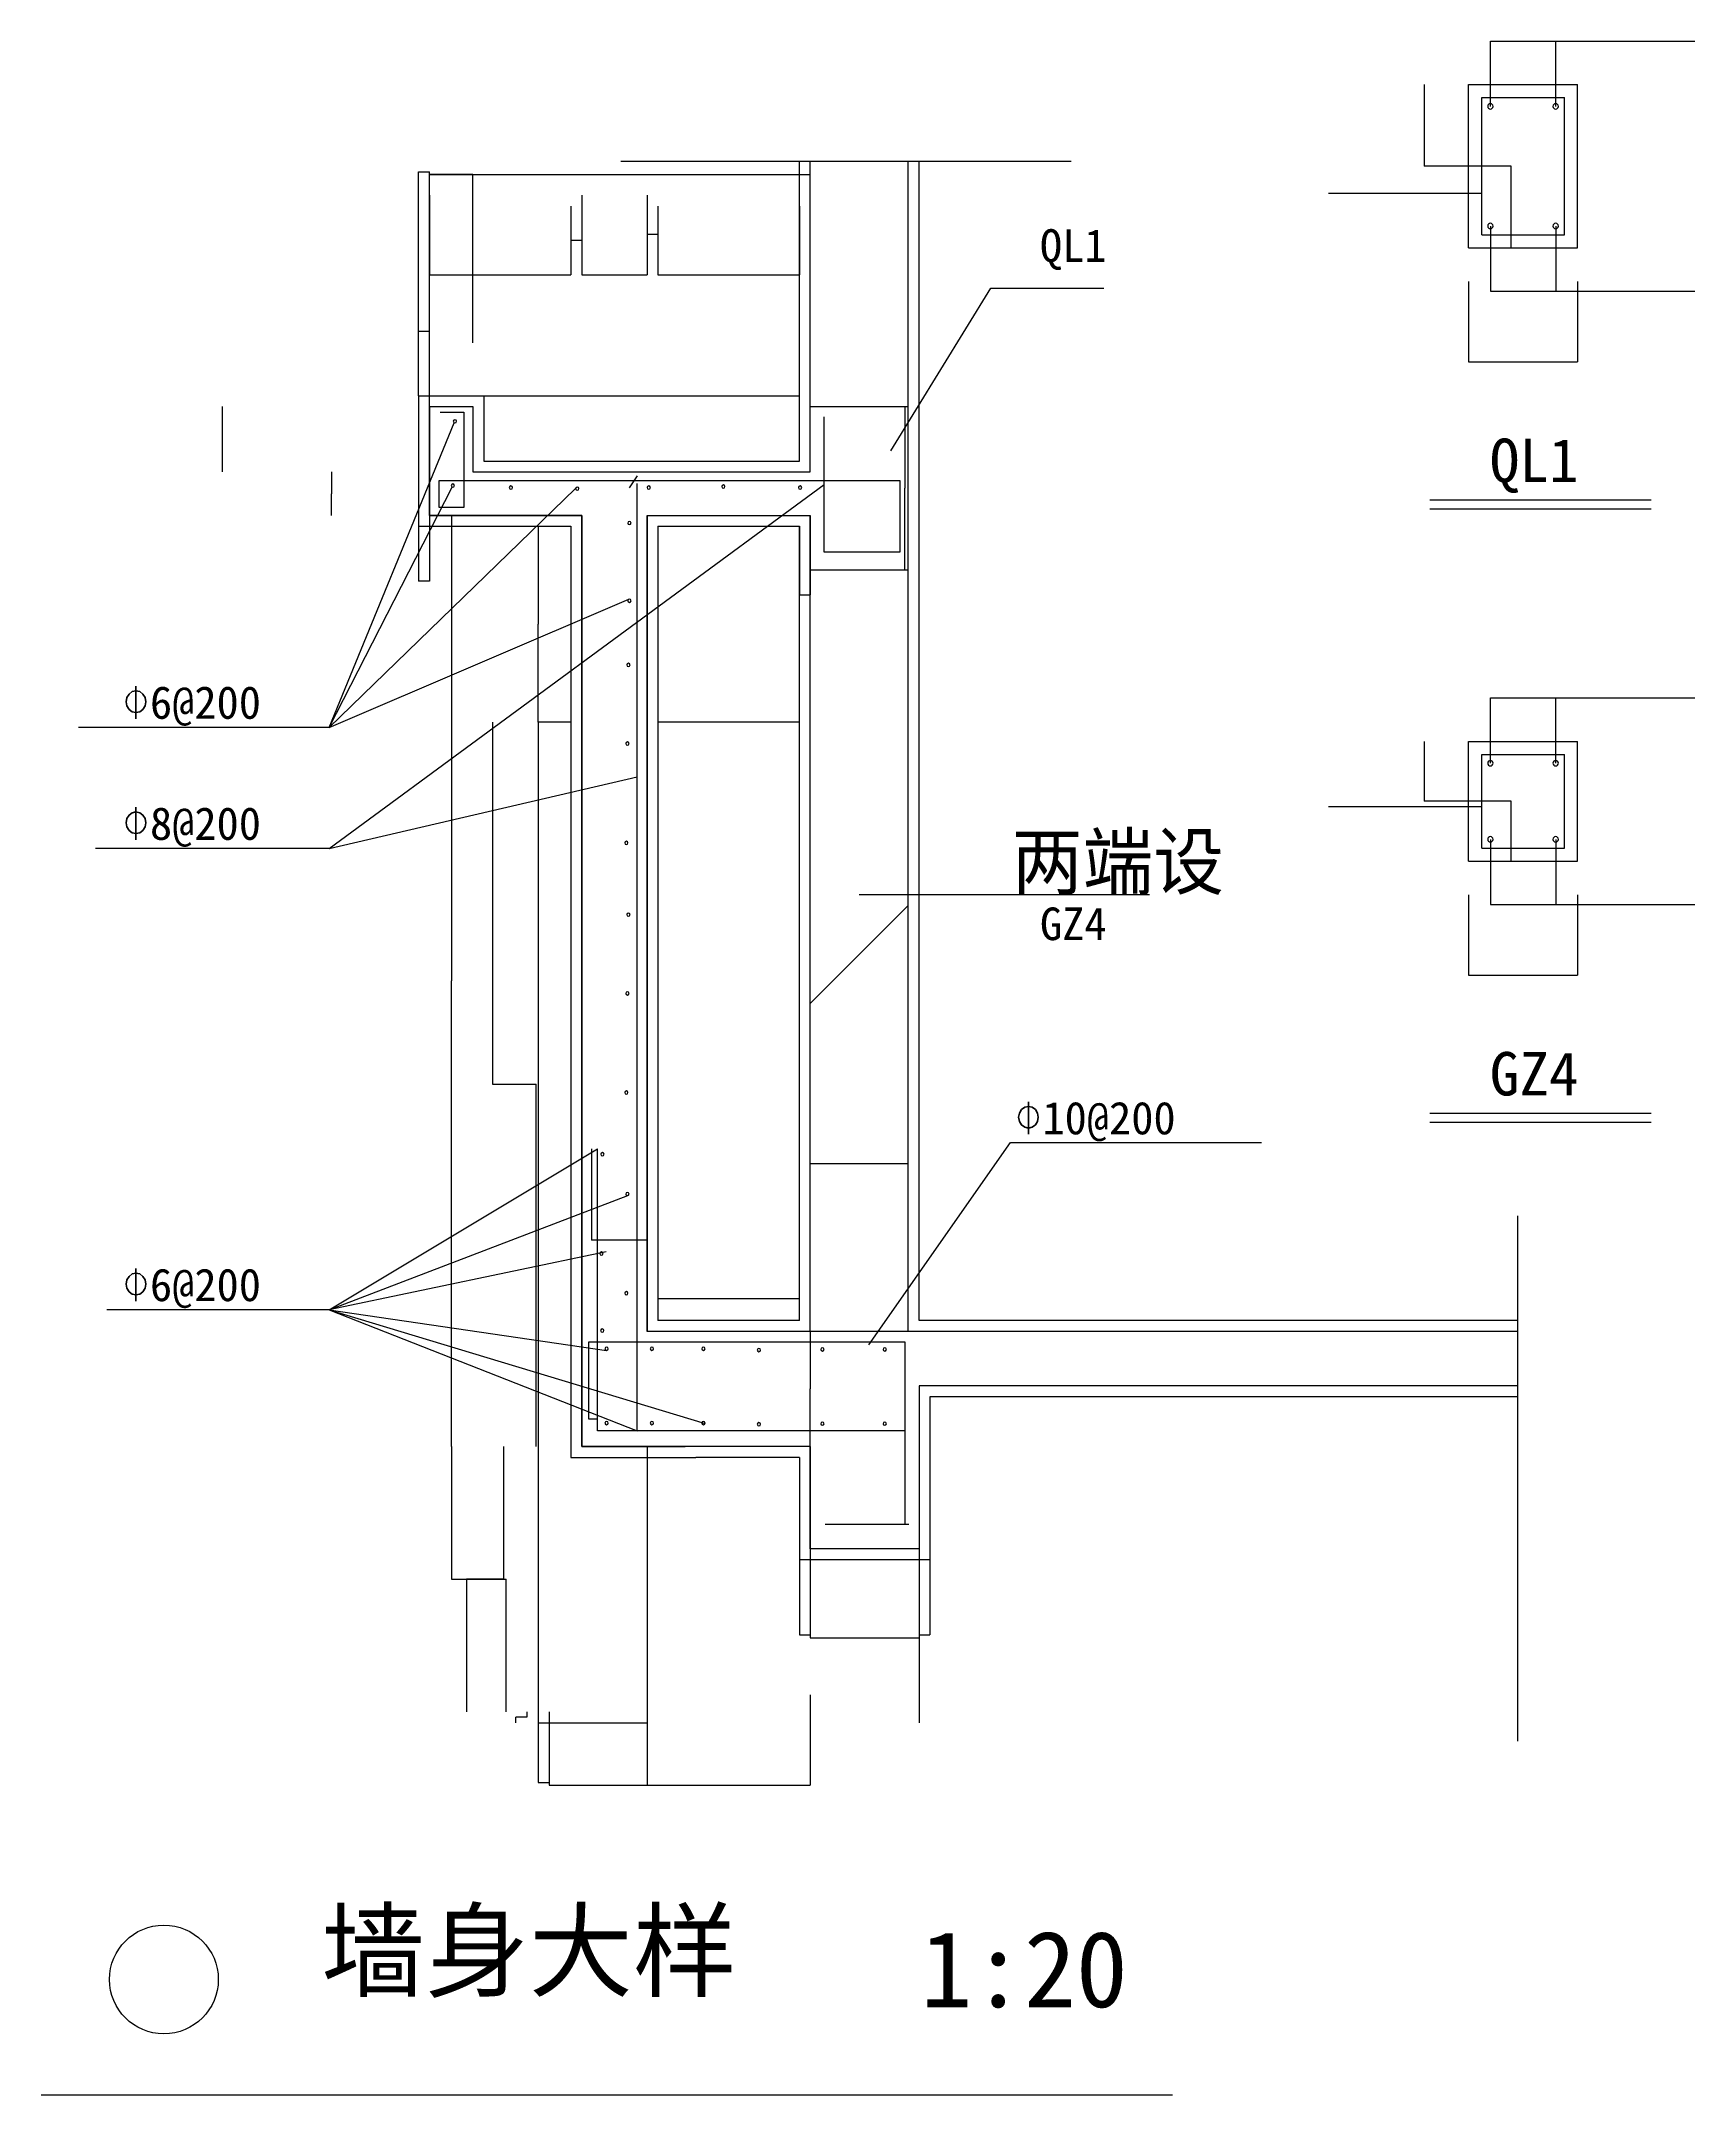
# Model space of a CAD drawing. Header units: metres. Extents: x -8070 to 7132, y -11033 to 7845.
import ezdxf

# ---------------------------------------------------------------- set-up
doc = ezdxf.new("R2010")
doc.units = ezdxf.units.M
for name, color, linetype in [('63', 1, 'Continuous'), ('ASD_BAR', 1, 'Continuous'), ('ASDIM0', 3, 'Continuous'), ('BOUT', 7, 'Continuous'), ('PUB_DIM', 3, 'Continuous'), ('PUB_WALL', 255, 'Continuous'), ('WALL', 255, 'Continuous')]:
    doc.layers.add(name, color=color, linetype=linetype)
doc.dimstyles.get("Standard").update_dxf_attribs({"dimtxt": 2.5, "dimasz": 2.5, "dimexe": 1.25, "dimexo": 0.625, "dimtad": 1, "dimcen": 2.5, "dimazin": 3, "dimtfac": 1, "dimtmove": 0, "dimatfit": 3})

# ---------------------------------------------------------------- blocks, each defined once
blk = doc.blocks.new('*D1')
for p, q in [((-1000, -7355.09), (-1000, -8186.06)), ((-2500, -7611.49), (-2500, -8186.06)), ((-2499.75, -8186.06), (-1751.5, -8186.06)), ((-1748.5, -8186.06), (-1000.25, -8186.06))]:
    blk.add_line(p, q)
at = {"layer": 'Defpoints'}
for p in [(-1000, -7355.09), (-2500, -7611.49), (-2500, -8186.06)]:
    blk.add_point(p, dxfattribs=at)
at = {"layer": 'PUB_DIM', "insert": (-1750, -8186.06), "char_height": 1, "attachment_point": 5}
blk.add_mtext('300', dxfattribs=at)
blk = doc.blocks.new('*D2')
for p, q in [((-2400, 6329.13), (-2400, 5698.35)), ((-1100, 6329.13), (-1100, 5698.35)), ((-2399.75, 5698.35), (-1751.5, 5698.35)), ((-1748.5, 5698.35), (-1100.25, 5698.35))]:
    blk.add_line(p, q)
at = {"layer": 'Defpoints'}
for p in [(-2400, 6329.13), (-1100, 6329.13), (-2400, 5698.35)]:
    blk.add_point(p, dxfattribs=at)
at = {"layer": 'PUB_DIM', "insert": (-1750, 5698.35), "char_height": 1, "attachment_point": 5}
blk.add_mtext('260', dxfattribs=at)
blk = doc.blocks.new('*D3')
for p, q in [((-4500, 5070.94), (-4500, 6619.74)), ((-4499.75, 6619.74), (-2751.5, 6619.74)), ((-2748.5, 6619.74), (-1000.25, 6619.74)), ((-1000, 5070.94), (-1000, 6619.74))]:
    blk.add_line(p, q)
at = {"layer": 'Defpoints'}
for p in [(-4500, 6619.74), (-4500, 5070.94), (-1000, 5070.94)]:
    blk.add_point(p, dxfattribs=at)
at = {"layer": 'PUB_DIM', "insert": (-2750, 6619.74), "char_height": 1, "attachment_point": 5}
blk.add_mtext('580', dxfattribs=at)
blk = doc.blocks.new('*D4')
for p, q in [((-1000, -6014.76), (-1000, -6805.09)), ((-1100, -6114.76), (-1100, -6805.09)), ((-1099.75, -6805.09), (-1051, -6805.09)), ((-1049, -6805.09), (-1000.25, -6805.09))]:
    blk.add_line(p, q)
at = {"layer": 'Defpoints'}
for p in [(-1000, -6014.76), (-1100, -6114.76), (-1100, -6805.09)]:
    blk.add_point(p, dxfattribs=at)
at = {"layer": 'PUB_DIM', "insert": (-1050, -6805.09), "char_height": 1, "attachment_point": 5}
blk.add_mtext('20', dxfattribs=at)
blk = doc.blocks.new('*D5')
for p, q in [((-3010.36, -2337.76), (-3010.36, -3176.26)), ((-2756.68, -3176.26), (-3010.61, -3176.26)), ((-2499.75, -3176.26), (-2753.68, -3176.26)), ((-2500, -4014.76), (-2500, -3176.26))]:
    blk.add_line(p, q)
at = {"layer": 'Defpoints'}
for p in [(-3010.36, -2337.76), (-2500, -3176.26), (-2500, -4014.76)]:
    blk.add_point(p, dxfattribs=at)
at = {"layer": '63', "insert": (-2755.18, -3176.26), "char_height": 1, "attachment_point": 5}
blk.add_mtext('400', dxfattribs=at)
blk = doc.blocks.new('*D6')
for p, q in [((-3919.27, 1585.24), (-3919.27, -1743.62)), ((-3919.02, -1743.62), (-3721.27, -1743.62)), ((-3717.27, -1743.62), (-3519.52, -1743.62)), ((-3519.27, -5072.48), (-3519.27, -1743.62))]:
    blk.add_line(p, q)
at = {"layer": 'Defpoints'}
for p in [(-3919.27, 1585.24), (-3919.27, -1743.62), (-3519.27, -5072.48)]:
    blk.add_point(p, dxfattribs=at)
at = {"layer": 'PUB_DIM', "insert": (-3719.27, -1743.62), "char_height": 1, "attachment_point": 5}
blk.add_mtext('1500', dxfattribs=at)
blk = doc.blocks.new('*D7')
for p, q in [((-4298.62, 3485.24), (-4298.62, -793.62)), ((-4298.87, -793.62), (-4299.12, -793.62)), ((-4298.62, -5072.48), (-4298.62, -793.62)), ((-4298.62, -793.62), (-4298.62, -793.62)), ((-4298.37, -793.62), (-4298.12, -793.62))]:
    blk.add_line(p, q)
at = {"layer": 'Defpoints'}
for p in [(-4298.62, 3485.24), (-4298.62, -793.62), (-4298.62, -5072.48)]:
    blk.add_point(p, dxfattribs=at)
at = {"layer": 'PUB_DIM', "insert": (-4298.62, -792.495), "char_height": 1, "attachment_point": 5}
blk.add_mtext('1800', dxfattribs=at)
blk = doc.blocks.new('*D8')
for p, q in [((-3819.27, -5072.48), (-3819.27, -6291.98)), ((-3990.01, -6291.98), (-4158, -6291.98)), ((-4157.75, -7511.49), (-4157.75, -6291.98)), ((-3819.02, -6291.98), (-3987.01, -6291.98))]:
    blk.add_line(p, q)
at = {"layer": 'Defpoints'}
for p in [(-3819.27, -5072.48), (-3819.27, -6291.98), (-4157.75, -7511.49)]:
    blk.add_point(p, dxfattribs=at)
at = {"layer": 'PUB_DIM', "insert": (-3988.51, -6291.98), "char_height": 1, "attachment_point": 5}
blk.add_mtext('400', dxfattribs=at)
blk = doc.blocks.new('*D9')
for p, q in [((-4298.62, -5072.48), (-4298.62, -6291.98)), ((-4298.37, -6291.98), (-4048.435, -6291.98)), ((-4045.435, -6291.98), (-3795.5, -6291.98)), ((-3795.25, -7511.49), (-3795.25, -6291.98))]:
    blk.add_line(p, q)
at = {"layer": 'Defpoints'}
for p in [(-4298.62, -5072.48), (-4298.62, -6291.98), (-3795.25, -7511.49)]:
    blk.add_point(p, dxfattribs=at)
at = {"layer": 'PUB_DIM', "insert": (-4046.935, -6291.98), "char_height": 1, "attachment_point": 5}
blk.add_mtext('400', dxfattribs=at)
blk = doc.blocks.new('*D10')
for p, q in [((-3400, -7511.49), (-3400, -8186.06)), ((-2500, -7511.49), (-2500, -8186.06)), ((-3399.75, -8186.06), (-2951.5, -8186.06)), ((-2948.5, -8186.06), (-2500.25, -8186.06))]:
    blk.add_line(p, q)
at = {"layer": 'Defpoints'}
for p in [(-3400, -7511.49), (-2500, -7511.49), (-3400, -8186.06)]:
    blk.add_point(p, dxfattribs=at)
at = {"layer": 'PUB_DIM', "insert": (-2950, -8186.06), "char_height": 1, "attachment_point": 5}
blk.add_mtext('120', dxfattribs=at)
blk = doc.blocks.new('*D11')
for p, q in [((-3605.48, -7511.49), (-3605.48, -7561.49)), ((-3656.48, -7561.49), (-3705.73, -7561.49)), ((-3705.48, -7611.49), (-3705.48, -7561.49)), ((-3605.23, -7561.49), (-3654.48, -7561.49))]:
    blk.add_line(p, q)
at = {"layer": 'Defpoints'}
for p in [(-3605.48, -7511.49), (-3705.48, -7611.49), (-3605.48, -7561.49)]:
    blk.add_point(p, dxfattribs=at)
at = {"layer": 'PUB_DIM', "insert": (-3655.48, -7561.49), "char_height": 1, "attachment_point": 5}
blk.add_mtext('20', dxfattribs=at)
blk = doc.blocks.new('*D12')
for p, q in [((-3400, -7511.49), (-3400, -8161.06)), ((-3500, -7611.49), (-3500, -8161.06)), ((-3499.75, -8161.06), (-3451, -8161.06)), ((-3449, -8161.06), (-3400.25, -8161.06))]:
    blk.add_line(p, q)
at = {"layer": 'Defpoints'}
for p in [(-3400, -7511.49), (-3500, -7611.49), (-3500, -8161.06)]:
    blk.add_point(p, dxfattribs=at)
at = {"layer": 'PUB_DIM', "insert": (-3450, -8161.06), "char_height": 1, "attachment_point": 5}
blk.add_mtext('20', dxfattribs=at)
blk = doc.blocks.new('*D13')
for p, q in [((-4500, 4485.24), (-4500, 3985.24)), ((-4500.25, 3985.24), (-4500.5, 3985.24)), ((-4500, 3485.24), (-4500, 3985.24)), ((-4500, 3985.24), (-4500, 3985.24)), ((-4499.75, 3985.24), (-4499.5, 3985.24))]:
    blk.add_line(p, q)
at = {"layer": 'Defpoints'}
for p in [(-4500, 4485.24), (-4500, 3985.24), (-4500, 3485.24)]:
    blk.add_point(p, dxfattribs=at)
at = {"layer": 'PUB_DIM', "insert": (-4500, 3986.365), "char_height": 1, "attachment_point": 5}
blk.add_mtext('200', dxfattribs=at)
blk = doc.blocks.new('*D14')
for p, q in [((-6401.79, 4485.24), (-6402.04, 4485.24)), ((-6401.54, 3885.24), (-6401.54, 4485.24)), ((-6401.54, 4485.24), (-6401.54, 4485.24)), ((-6401.54, 4485.24), (-6401.54, 4485.24)), ((-6401.29, 4485.24), (-6401.04, 4485.24))]:
    blk.add_line(p, q)
at = {"layer": 'Defpoints'}
for p in [(-6401.54, 4485.24), (-6401.54, 4485.24), (-6401.54, 3885.24)]:
    blk.add_point(p, dxfattribs=at)
at = {"layer": 'PUB_DIM', "insert": (-6401.54, 4486.365), "char_height": 1, "attachment_point": 5}
blk.add_mtext('120', dxfattribs=at)
blk = doc.blocks.new('*D15')
for p, q in [((-4500, 3485.24), (-4500, 2882.21)), ((-4600, 3385.24), (-4600, 2882.21)), ((-4551, 2882.21), (-4600.25, 2882.21)), ((-4499.75, 2882.21), (-4549, 2882.21))]:
    blk.add_line(p, q)
at = {"layer": 'Defpoints'}
for p in [(-4500, 3485.24), (-4600, 3385.24), (-4500, 2882.21)]:
    blk.add_point(p, dxfattribs=at)
at = {"layer": 'PUB_DIM', "insert": (-4550, 2882.21), "char_height": 1, "attachment_point": 5}
blk.add_mtext('20', dxfattribs=at)
blk = doc.blocks.new('*D16')
for p, q in [((-5401.36, 3885.24), (-5401.36, 3685.24)), ((-5401.61, 3685.24), (-5401.86, 3685.24)), ((-5401.36, 3485.24), (-5401.36, 3685.24)), ((-5401.36, 3685.24), (-5401.36, 3685.24)), ((-5401.11, 3685.24), (-5400.86, 3685.24))]:
    blk.add_line(p, q)
at = {"layer": 'Defpoints'}
for p in [(-5401.36, 3885.24), (-5401.36, 3685.24), (-5401.36, 3485.24)]:
    blk.add_point(p, dxfattribs=at)
at = {"layer": 'PUB_DIM', "insert": (-5401.36, 3686.365), "char_height": 1, "attachment_point": 5}
blk.add_mtext('80', dxfattribs=at)
blk = doc.blocks.new('*D17')
for p, q in [((-3500, 3385.24), (-3500, 2485.24)), ((-3500.25, 2485.24), (-3500.5, 2485.24)), ((-3500, 1585.24), (-3500, 2485.24)), ((-3500, 2485.24), (-3500, 2485.24)), ((-3499.75, 2485.24), (-3499.5, 2485.24))]:
    blk.add_line(p, q)
at = {"layer": 'Defpoints'}
for p in [(-3500, 3385.24), (-3500, 2485.24), (-3500, 1585.24)]:
    blk.add_point(p, dxfattribs=at)
at = {"layer": 'PUB_DIM', "insert": (-3500, 2486.365), "char_height": 1, "attachment_point": 5}
blk.add_mtext('300', dxfattribs=at)
blk = doc.blocks.new('*D18')
for p, q in [((-4600, 4585.24), (-4600, 5178.74)), ((-4599.75, 5178.74), (-4551, 5178.74)), ((-4549, 5178.74), (-4500.25, 5178.74)), ((-4500, 4485.24), (-4500, 5178.74))]:
    blk.add_line(p, q)
at = {"layer": 'Defpoints'}
for p in [(-4600, 5178.74), (-4600, 4585.24), (-4500, 4485.24)]:
    blk.add_point(p, dxfattribs=at)
at = {"layer": 'PUB_DIM', "insert": (-4550, 5178.74), "char_height": 1, "attachment_point": 5}
blk.add_mtext('20', dxfattribs=at)
blk = doc.blocks.new('*D19')
for p, q in [((-4500, 6429.13), (-4500, 5698.35)), ((-3200, 6329.13), (-3200, 5698.35)), ((-4499.75, 5698.35), (-3851.5, 5698.35)), ((-3848.5, 5698.35), (-3200.25, 5698.35))]:
    blk.add_line(p, q)
at = {"layer": 'Defpoints'}
for p in [(-4500, 6429.13), (-3200, 6329.13), (-4500, 5698.35)]:
    blk.add_point(p, dxfattribs=at)
at = {"layer": 'PUB_DIM', "insert": (-3850, 5698.35), "char_height": 1, "attachment_point": 5}
blk.add_mtext('260', dxfattribs=at)
blk = doc.blocks.new('*D20')
for p, q in [((-4600, 5170.94), (-4600, 6644.74)), ((-4599.75, 6644.74), (-4551, 6644.74)), ((-4549, 6644.74), (-4500.25, 6644.74)), ((-4500, 5070.94), (-4500, 6644.74))]:
    blk.add_line(p, q)
at = {"layer": 'Defpoints'}
for p in [(-4600, 6644.74), (-4600, 5170.94), (-4500, 5070.94)]:
    blk.add_point(p, dxfattribs=at)
at = {"layer": 'PUB_DIM', "insert": (-4550, 6644.74), "char_height": 1, "attachment_point": 5}
blk.add_mtext('20', dxfattribs=at)
blk = doc.blocks.new('*D21')
for p, q in [((-4301, 6619.74), (-4500.25, 6619.74)), ((-4500, 5070.94), (-4500, 6619.74)), ((-4099.75, 6619.74), (-4299, 6619.74)), ((-4100, 5070.94), (-4100, 6619.74))]:
    blk.add_line(p, q)
at = {"layer": 'Defpoints'}
for p in [(-4100, 6619.74), (-4500, 5070.94), (-4100, 5070.94)]:
    blk.add_point(p, dxfattribs=at)
at = {"layer": 'PUB_DIM', "insert": (-4300, 6619.74), "char_height": 1, "attachment_point": 5}
blk.add_mtext('80', dxfattribs=at)
blk = doc.blocks.new('*D22')
for p, q in [((-2500, 6429.13), (-2500, 6070.94)), ((-2400, 6329.13), (-2400, 6070.94)), ((-2499.75, 6070.94), (-2451, 6070.94)), ((-2449, 6070.94), (-2400.25, 6070.94))]:
    blk.add_line(p, q)
at = {"layer": 'Defpoints'}
for p in [(-2500, 6429.13), (-2400, 6329.13), (-2500, 6070.94)]:
    blk.add_point(p, dxfattribs=at)
at = {"layer": 'PUB_DIM', "insert": (-2450, 6070.94), "char_height": 1, "attachment_point": 5}
blk.add_mtext('20', dxfattribs=at)
blk = doc.blocks.new('*D23')
for p, q in [((-3100, 6429.13), (-3100, 5698.35)), ((-2500, 6429.13), (-2500, 5698.35)), ((-3099.75, 5698.35), (-2801, 5698.35)), ((-2799, 5698.35), (-2500.25, 5698.35))]:
    blk.add_line(p, q)
at = {"layer": 'Defpoints'}
for p in [(-3100, 6429.13), (-2500, 6429.13), (-3100, 5698.35)]:
    blk.add_point(p, dxfattribs=at)
at = {"layer": 'PUB_DIM', "insert": (-2800, 5698.35), "char_height": 1, "attachment_point": 5}
blk.add_mtext('80', dxfattribs=at)
blk = doc.blocks.new('*D24')
for p, q in [((-3100, 6429.13), (-3100, 6014.67)), ((-3200, 6329.13), (-3200, 6014.67)), ((-3199.75, 6014.67), (-3151, 6014.67)), ((-3149, 6014.67), (-3100.25, 6014.67))]:
    blk.add_line(p, q)
at = {"layer": 'Defpoints'}
for p in [(-3100, 6429.13), (-3200, 6329.13), (-3200, 6014.67)]:
    blk.add_point(p, dxfattribs=at)
at = {"layer": 'PUB_DIM', "insert": (-3150, 6014.67), "char_height": 1, "attachment_point": 5}
blk.add_mtext('20', dxfattribs=at)
blk = doc.blocks.new('*D25')
for p, q in [((-1000, -4014.76), (-1000, -2471.76)), ((-999.75, -2471.76), (-551.5, -2471.76)), ((-548.5, -2471.76), (-100.25, -2471.76)), ((-100, -4014.76), (-100, -2471.76))]:
    blk.add_line(p, q)
at = {"layer": 'Defpoints'}
for p in [(-1000, -2471.76), (-1000, -4014.76), (-100, -4014.76)]:
    blk.add_point(p, dxfattribs=at)
at = {"layer": 'PUB_DIM', "insert": (-550, -2471.76), "char_height": 1, "attachment_point": 5}
blk.add_mtext('180', dxfattribs=at)
blk = doc.blocks.new('*D26')
for p, q in [((0, -6014.76), (0, -6805.09)), ((100, -6114.76), (100, -6805.09)), ((0.25, -6805.09), (49, -6805.09)), ((51, -6805.09), (99.75, -6805.09))]:
    blk.add_line(p, q)
at = {"layer": 'Defpoints'}
for p in [(0, -6014.76), (100, -6114.76), (0, -6805.09)]:
    blk.add_point(p, dxfattribs=at)
at = {"layer": 'PUB_DIM', "insert": (50, -6805.09), "char_height": 1, "attachment_point": 5}
blk.add_mtext('20', dxfattribs=at)
blk = doc.blocks.new('*D27')
for p, q in [((-1000, -6014.76), (-1000, -6830.09)), ((0, -6014.76), (0, -6830.09)), ((-999.75, -6830.09), (-501.5, -6830.09)), ((-498.5, -6830.09), (-0.25, -6830.09))]:
    blk.add_line(p, q)
at = {"layer": 'Defpoints'}
for p in [(-1000, -6014.76), (0, -6014.76), (-1000, -6830.09)]:
    blk.add_point(p, dxfattribs=at)
at = {"layer": 'PUB_DIM', "insert": (-500, -6830.09), "char_height": 1, "attachment_point": 5}
blk.add_mtext('200', dxfattribs=at)
blk = doc.blocks.new('*D28')
for p, q in [((-1000, -4014.76), (-1000, -4543.62)), ((-1000.25, -4543.62), (-1000.5, -4543.62)), ((-1000, -5072.48), (-1000, -4543.62)), ((-1000, -4543.62), (-1000, -4543.62)), ((-999.75, -4543.62), (-999.5, -4543.62))]:
    blk.add_line(p, q)
at = {"layer": 'Defpoints'}
for p in [(-1000, -4014.76), (-1000, -4543.62), (-1000, -5072.48)]:
    blk.add_point(p, dxfattribs=at)
at = {"insert": (-1000, -4542.495), "char_height": 1, "attachment_point": 5}
blk.add_mtext('200', dxfattribs=at)
blk = doc.blocks.new('*D29')
for p, q in [((-130.62, 4485.24), (-130.62, 3735.24)), ((-130.87, 3735.24), (-131.12, 3735.24)), ((-130.62, 2985.24), (-130.62, 3735.24)), ((-130.62, 3735.24), (-130.62, 3735.24)), ((-130.37, 3735.24), (-130.12, 3735.24))]:
    blk.add_line(p, q)
at = {"layer": 'Defpoints'}
for p in [(-130.62, 4485.24), (-130.62, 3735.24), (-130.62, 2985.24)]:
    blk.add_point(p, dxfattribs=at)
at = {"layer": 'PUB_DIM', "insert": (-130.62, 3736.365), "char_height": 1, "attachment_point": 5}
blk.add_mtext('300', dxfattribs=at)
blk = doc.blocks.new('*D30')
for p, q in [((5051.97, -2.67), (5051.97, -741.07)), ((6051.97, -2.67), (6051.97, -741.07)), ((5052.22, -741.07), (5550.47, -741.07)), ((5553.47, -741.07), (6051.72, -741.07))]:
    blk.add_line(p, q)
at = {"layer": 'Defpoints'}
for p in [(5051.97, -2.67), (6051.97, -2.67), (5051.97, -741.07)]:
    blk.add_point(p, dxfattribs=at)
at = {"layer": 'ASDIM0', "insert": (5551.97, -741.07), "char_height": 1, "attachment_point": 5}
blk.add_mtext('180', dxfattribs=at)
blk = doc.blocks.new('*D31')
for p, q in [((4643.88, 1407.98), (4643.88, 857.98)), ((5042.38, 857.98), (4643.63, 857.98)), ((5444.13, 857.98), (5045.38, 857.98)), ((5443.88, 307.98), (5443.88, 857.98))]:
    blk.add_line(p, q)
at = {"layer": 'Defpoints'}
for p in [(4643.88, 1407.98), (5443.88, 857.98), (5443.88, 307.98)]:
    blk.add_point(p, dxfattribs=at)
at = {"layer": 'ASDIM0', "insert": (5043.88, 857.98), "char_height": 1, "attachment_point": 5}
blk.add_mtext('180', dxfattribs=at)
blk = doc.blocks.new('*D32')
for p, q in [((-1000, 3485.24), (-1000, 2754.47)), ((-1100, 3385.24), (-1100, 2754.47)), ((-1099.75, 2754.47), (-1051, 2754.47)), ((-1049, 2754.47), (-1000.25, 2754.47))]:
    blk.add_line(p, q)
at = {"layer": 'Defpoints'}
for p in [(-1000, 3485.24), (-1100, 3385.24), (-1100, 2754.47)]:
    blk.add_point(p, dxfattribs=at)
at = {"layer": 'PUB_DIM', "insert": (-1050, 2754.47), "char_height": 1, "attachment_point": 5}
blk.add_mtext('20', dxfattribs=at)
blk = doc.blocks.new('*D33')
for p, q in [((4643.88, 7445.48), (4643.88, 6695.48)), ((5042.38, 6695.48), (4643.63, 6695.48)), ((5444.13, 6695.48), (5045.38, 6695.48)), ((5443.88, 5945.48), (5443.88, 6695.48))]:
    blk.add_line(p, q)
at = {"layer": 'Defpoints'}
for p in [(4643.88, 7445.48), (5443.88, 6695.48), (5443.88, 5945.48)]:
    blk.add_point(p, dxfattribs=at)
at = {"layer": 'ASDIM0', "insert": (5043.88, 6695.48), "char_height": 1, "attachment_point": 5}
blk.add_mtext('300', dxfattribs=at)
blk = doc.blocks.new('*D34')
for p, q in [((5051.97, 5634.83), (5051.97, 4896.43)), ((6051.97, 5634.83), (6051.97, 4896.43)), ((5052.22, 4896.43), (5549.97, 4896.43)), ((5553.97, 4896.43), (6051.72, 4896.43))]:
    blk.add_line(p, q)
at = {"layer": 'Defpoints'}
for p in [(5051.97, 5634.83), (6051.97, 5634.83), (5051.97, 4896.43)]:
    blk.add_point(p, dxfattribs=at)
at = {"layer": 'ASDIM0', "insert": (5551.97, 4896.43), "char_height": 1, "attachment_point": 5}
blk.add_mtext('1000', dxfattribs=at)

msp = doc.modelspace()

# ---------------------------------------------------------------- hatches: boundary and pattern name
h = msp.add_hatch()
h.set_pattern_fill('ANSI31', scale=2000)
h.paths.add_polyline_path([(-100, 6737.65), (-1000, 6737.65), (-1000, 4485.24), (-100, 4485.24)])
h.paths.add_polyline_path([(-100, 2985.24), (-1000, 2985.24), (-1000, -4014.76), (-100, -4014.76)])

# ---------------------------------------------------------------- linework, layer by layer
for p, q in [((1400, 6737.65), (-2739.43, 6737.65)), ((-4600, 4585.24), (-4600, 3385.24)), ((4695.87, 3547.52), (6728.42, 3547.52)), ((4695.87, -2089.98), (6728.42, -2089.98)), ((-2500, -5072.48), (-2500, -7611.49)), ((-3200, -5172.48), (-2050, -5172.48)), ((-1100, -5172.48), (-2050, -5172.48)), ((-2050, -5172.48), (-2050, -5172.48)), ((-1100, -5172.48), (-1100, -6114.76)), ((100, -6114.76), (-1100, -6114.76)), ((0, -6114.76), (0, -7611.49)), ((-3500, -7611.49), (-2500, -7611.49))]:
    msp.add_line(p, q)
for points in [[(-1100, 3985.24), (-1100, 6737.65)], [(0, -3914.76), (0, 6737.65)], [(-259.99, 4077.8), (658.76, 5574.81)], [(658.76, 5574.81), (1700.13, 5574.81)], [(-4600, 4585.24), (-1100, 4585.24)], [(-4100, 4485.24), (-4100, 3885.24), (-1000, 3885.24)], [(-4000, 3985.24), (-1100, 3985.24)], [(4695.87, 3627.52), (6728.42, 3627.52)], [(-4600, 3385.24), (-3200, 3385.24)], [(-3200, 3385.24), (-3200, -5172.48)], [(-2400, 3385.24), (-1100, 3385.24)], [(-2400, 3385.24), (-2400, -3914.76)], [(-1100, -3914.76), (-1100, 3385.24)], [(-3500, 1585.24), (-3500, -7611.49)], [(-3200, 1585.24), (-3500, 1585.24)], [(-1100, 1585.24), (-2400, 1585.24)], [(-2500, 1485.24), (-2500, -4014.76)], [(-550, 0), (2119.28, 0)], [(4695.87, -2009.98), (6728.42, -2009.98)], [(5501.36, -2953.71), (5501.36, -7780.74)], [(-1100, -3714.76), (-2400, -3714.76)], [(-1100, -3914.76), (-2400, -3914.76)], [(5501.36, -3914.76), (0, -3914.76)], [(5501.36, -4614.76), (100, -4614.76)], [(100, -4614.76), (100, -6114.76)], [(-8069.82, -11032.69), (2330.3, -11032.69)]]:
    msp.add_lwpolyline(points)
msp.add_circle((-6940.94, -9971.55), 500)
at = {"layer": '63'}
for p, q in [((-5420.29, 1536.42), (-4271.7, 4336.4)), ((-5420.29, 423.77), (-870.52, 3770.76)), ((-5420.29, 1536.42), (-4291.89, 3746.66)), ((-5420.29, 1536.42), (-3156.9, 3731.57)), ((-5420.29, 1536.42), (-2667.54, 2715.54)), ((-5420.29, 1536.42), (-7725.42, 1536.42)), ((-5420.29, 423.77), (-2590.83, 1081.74)), ((-5420.29, 423.77), (-7569.65, 423.77)), ((-5420.29, -3816.28), (-2956.21, -2337.76)), ((-462.22, -4136.63), (841.4, -2278.65)), ((841.4, -2278.65), (3149.47, -2278.65)), ((-5420.29, -3816.28), (-2675.24, -2765.96)), ((-2877.14, -3282.38), (-5420.29, -3816.28)), ((-5420.29, -3816.28), (-7465.81, -3816.28)), ((-5420.29, -3816.28), (-2590.83, -4928.02)), ((-5420.29, -3816.28), (-1966.91, -4861.39)), ((-5420.29, -3816.28), (-2872.33, -4189.94))]:
    msp.add_line(p, q, dxfattribs=at)
for points in [[(-4402.28, 4435.6), (-4182.87, 4435.6), (-4182.87, 3558.58), (-4410.02, 3558.58), (-4410.02, 3806.12), (-176.91, 3806.12), (-176.91, 3148.36), (-870.52, 3148.36), (-870.52, 4393.16)], [(-2589.93, 3849.49), (-2664.54, 3740.14)], [(-2590.83, -4924.42), (-2590.83, 3778.03)], [(-127.26, -4928.02), (-2956.21, -4928.02), (-2956.21, -2337.76)], [(-127.26, -5791.08), (-127.26, -4112.68), (-3037.26, -4112.68), (-3037.26, -4817.31), (-2956.21, -4817.31)], [(-94.43, -5791.08), (-862.31, -5791.08)]]:
    msp.add_lwpolyline(points, dxfattribs=at)
for points in [[(-4281.08, 4350.39, 1), (-4250.83, 4350.39, 1)], [(-4300.14, 3760.13, 1), (-4269.89, 3760.13, 1)], [(-3766.63, 3741.09, 1), (-3736.38, 3741.09, 1)], [(-3156.9, 3731.57, 1), (-3126.65, 3731.57, 1)], [(-2499.54, 3741.09, 1), (-2469.29, 3741.09, 1)], [(-1813.6, 3750.61, 1), (-1783.35, 3750.61, 1)], [(-1108.61, 3741.09, 1), (-1078.36, 3741.09, 1)], [(-2676.71, 3415.66, 1), (-2646.46, 3415.66, 1)], [(-2676.71, 2701.64, 1), (-2646.46, 2701.64, 1)], [(-2686.24, 2111.38, 1), (-2655.99, 2111.38, 1)], [(-2695.77, 1387.83, 1), (-2665.52, 1387.83, 1)], [(-2705.29, 475.79, 1), (-2675.04, 475.79, 1)], [(-2686.24, -184.08, 1), (-2655.99, -184.08, 1)], [(-2695.77, -907.62, 1), (-2665.52, -907.62, 1)], [(-2705.29, -1819.67, 1), (-2675.04, -1819.67, 1)], [(-2925.07, -2386.63, 1), (-2894.82, -2386.63, 1)], [(-2695.77, -2751.83, 1), (-2665.52, -2751.83, 1)], [(-2934.6, -3298.68, 1), (-2904.35, -3298.68, 1)], [(-2705.29, -3663.88, 1), (-2675.04, -3663.88, 1)], [(-2927.44, -4007.6, 1), (-2897.19, -4007.6, 1)], [(-2887.45, -4174.81, 1), (-2857.2, -4174.81, 1)], [(-2470.91, -4174.81, 1), (-2440.66, -4174.81, 1)], [(-1996.52, -4174.81, 1), (-1966.27, -4174.81, 1)], [(-1487.41, -4186.38, 1), (-1457.16, -4186.38, 1)], [(-903.09, -4180.6, 1), (-872.84, -4180.6, 1)], [(-330.35, -4180.6, 1), (-300.1, -4180.6, 1)], [(-2887.45, -4857.01, 1), (-2857.2, -4857.01, 1)], [(-2470.91, -4857.01, 1), (-2440.66, -4857.01, 1)], [(-1996.52, -4857.01, 1), (-1966.27, -4857.01, 1)], [(-1487.41, -4868.57, 1), (-1457.16, -4868.57, 1)], [(-903.09, -4862.79, 1), (-872.84, -4862.79, 1)], [(-330.35, -4862.79, 1), (-300.1, -4862.79, 1)]]:
    msp.add_lwpolyline(points, format="xyb", close=True, dxfattribs=at)
at = {"layer": 'ASD_BAR'}
for points in [[(5171.97, 7325.48), (5931.97, 7325.48)], [(5171.97, 6065.48), (5171.97, 7325.48)], [(5931.97, 6065.48), (5931.97, 7325.48)], [(5171.97, 6065.48), (5931.97, 6065.48)], [(5171.97, 1287.98), (5931.97, 1287.98)], [(5171.97, 427.98), (5171.97, 1287.98)], [(5931.97, 427.98), (5931.97, 1287.98)], [(5171.97, 427.98), (5931.97, 427.98)]]:
    msp.add_lwpolyline(points, dxfattribs=at)
for points in [[(5226.97, 7245.48, 1), (5276.97, 7245.48, 1)], [(5826.97, 7245.48, 1), (5876.97, 7245.48, 1)], [(5226.97, 6145.48, 1), (5276.97, 6145.48, 1)], [(5826.97, 6145.48, 1), (5876.97, 6145.48, 1)], [(5226.97, 1207.98, 1), (5276.97, 1207.98, 1)], [(5826.97, 1207.98, 1), (5876.97, 1207.98, 1)], [(5226.97, 507.98, 1), (5276.97, 507.98, 1)], [(5826.97, 507.98, 1), (5876.97, 507.98, 1)]]:
    msp.add_lwpolyline(points, format="xyb", close=True, dxfattribs=at)
at = {"layer": 'ASDIM0'}
for p, q in [((5251.97, 7845.48), (7131.97, 7845.48)), ((5251.97, 7245.48), (5251.97, 7845.48)), ((5851.97, 7245.48), (5851.97, 7845.48)), ((5171.97, 6445.48), (3763.88, 6445.48)), ((5251.97, 6145.48), (5251.97, 5545.48)), ((5851.97, 6145.48), (5851.97, 5545.48)), ((5251.97, 5545.48), (7131.97, 5545.48)), ((5251.97, 1807.98), (7131.97, 1807.98)), ((5251.97, 1207.98), (5251.97, 1807.98)), ((5851.97, 1207.98), (5851.97, 1807.98)), ((5171.97, 807.98), (3763.88, 807.98)), ((5251.97, 507.98), (5251.97, -92.02)), ((5851.97, 507.98), (5851.97, -92.02)), ((5251.97, -92.02), (7131.97, -92.02))]:
    msp.add_line(p, q, dxfattribs=at)
at = {"layer": 'BOUT'}
for p, q in [((5051.97, 7445.48), (6051.97, 7445.48)), ((5051.97, 5945.48), (5051.97, 7445.48)), ((6051.97, 5945.48), (6051.97, 7445.48)), ((5051.97, 5945.48), (6051.97, 5945.48)), ((5051.97, 1407.98), (6051.97, 1407.98)), ((5051.97, 307.98), (5051.97, 1407.98)), ((6051.97, 307.98), (6051.97, 1407.98)), ((5051.97, 307.98), (6051.97, 307.98))]:
    msp.add_line(p, q, dxfattribs=at)
at = {"layer": 'PUB_WALL'}
for p, q in [((-4000, 4585.24), (-4000, 3985.24)), ((-4500, 4485.24), (-4500, 3485.24)), ((-4500, 4485.24), (-4100, 4485.24)), ((-4100, 4485.24), (-4100, 3885.24)), ((-3100, -5072.48), (-2150, -5072.48)), ((-1000, -5072.48), (-2150, -5072.48)), ((-2150, -5072.48), (-2150, -5072.48)), ((-1000, -5072.48), (-1000, -6014.76)), ((0, -6014.76), (-1000, -6014.76))]:
    msp.add_line(p, q, dxfattribs=at)
for points in [[(-1000, 4485.24), (-1000, 6737.65)], [(-1000, 4485.24), (-1000, 6737.65)], [(-100, -4014.76), (-100, 6737.65)], [(-100, -4014.76), (-100, 6737.65)], [(-100, -4014.76), (-100, 6737.65)], [(5501.36, -4514.76), (0, -4514.76), (0, -6014.76), (-1000, -6014.76), (-1000, -5072.48), (-2150, -5072.48), (-2150, -5072.48), (-3100, -5072.48), (-3100, 3485.24), (-4500, 3485.24), (-4500, 4485.24), (-4100, 4485.24)], [(-1000, 3885.24), (-1000, 4485.24)], [(-1000, 3885.24), (-1000, 4485.24), (-100, 4485.24)], [(-4100, 3885.24), (-1000, 3885.24)], [(-4500, 3485.24), (-3100, 3485.24)], [(-3100, 3485.24), (-3100, -5072.48)], [(-2500, 3485.24), (-1000, 3485.24)], [(5501.36, -4014.76), (-2500, -4014.76), (-2500, 3485.24), (-1000, 3485.24)], [(-2500, 3485.24), (-2500, -4014.76)], [(-2500, 3485.24), (-2500, -4014.76)], [(-1000, -4014.76), (-1000, 3485.24)], [(-1000, -4014.76), (-1000, 3485.24)], [(-1000, 2985.24), (-100, 2985.24)], [(5501.36, -4014.76), (-2500, -4014.76)], [(5501.36, -4514.76), (0, -4514.76)], [(0, -4514.76), (0, -6014.76)]]:
    msp.add_lwpolyline(points, dxfattribs=at)
at = {"layer": 'WALL'}
for p, q in [((-4500, 4485.24), (-4500, 3485.24)), ((-4500, 4485.24), (-4100, 4485.24)), ((-3100, -5072.48), (-2150, -5072.48)), ((-1000, -5072.48), (-2150, -5072.48)), ((-2150, -5072.48), (-2150, -5072.48)), ((-1000, -5072.48), (-1000, -6014.76)), ((0, -6014.76), (-1000, -6014.76))]:
    msp.add_line(p, q, dxfattribs=at)
for points in [[(-1000, 4485.24), (-1000, 6737.65)], [(-100, -4014.76), (-100, 6737.65)], [(-1000, 3885.24), (-1000, 4485.24)], [(-1000, 4485.24), (-100, 4485.24)], [(-4500, 3485.24), (-3100, 3485.24)], [(-3100, 3485.24), (-3100, -5072.48)], [(-2500, 3485.24), (-1000, 3485.24)], [(-2500, 3485.24), (-2500, -4014.76)], [(-1000, -4014.76), (-1000, 3485.24)], [(-1000, 2985.24), (-100, 2985.24)], [(5501.36, -4014.76), (-2500, -4014.76)], [(5501.36, -4514.76), (0, -4514.76)], [(0, -4514.76), (0, -6014.76)]]:
    msp.add_lwpolyline(points, dxfattribs=at)

# ---------------------------------------------------------------- texts
for s, height, p in [('QL1', 300, (1111.53, 5816.12)), ('QL1', 400, (5246.38, 3791.54)), ('GZ4', 300, (1111.53, -418.26)), ('GZ4', 400, (5246.38, -1845.96))]:
    msp.add_text(s, height=height).set_placement(p)
at = {"char_height": 700, "attachment_point": 1}
for s, insert in [('\\f宋体|b0|i0|c134|p2;墙身大样', (-5494.83, -9357.21)), ('\\f宋体|b0|i0|c134|p2;1:20', (13.55, -9526.22))]:
    msp.add_mtext(s, dxfattribs=dict(at, insert=insert))
at = {"layer": '63'}
for s, p in [('%%1306@200', (-7326.1, 1616.14)), ('%%1308@200', (-7326.1, 503.49)), ('%%13010@200', (877.3, -2203.28)), ('%%1306@200', (-7326.1, -3736.57))]:
    msp.add_text(s, height=300, dxfattribs=at).set_placement(p)
at = {"layer": 'PUB_DIM'}
msp.add_text('两端设', height=500, dxfattribs=at).set_placement((853.64, 54.27))

# ---------------------------------------------------------------- dimensions: what is measured, and where the dimension line sits
dim = msp.add_linear_dim(base=(-1000, -4543.62), p1=(-1000, -5072.48), p2=(-1000, -4014.76), text='200', dimstyle='Standard')
dim.commit()
dim.dimension.update_dxf_attribs({"geometry": '*D28', "text_midpoint": (-1000, -4542.495)})
at = {"layer": '63'}
dim = msp.add_linear_dim(base=(-2500, -3176.26), p1=(-2500, -4014.76), p2=(-3010.36, -2337.76), text='400', dimstyle='Standard', dxfattribs=at)
dim.commit()
dim.dimension.update_dxf_attribs({"geometry": '*D5', "text_midpoint": (-2755.18, -3176.26)})
at = {"layer": 'ASDIM0'}
for base, p1, p2, text, picture, middle in [((5443.88, 6695.48), (5443.88, 5945.48), (4643.88, 7445.48), '300', '*D33', (5043.88, 6695.48)), ((5443.88, 857.98), (5443.88, 307.98), (4643.88, 1407.98), '180', '*D31', (5043.88, 857.98)), ((5051.97, -741.07), (5051.97, -2.67), (6051.97, -2.67), '180', '*D30', (5551.97, -741.07))]:
    dim = msp.add_linear_dim(base=base, p1=p1, p2=p2, text=text, dimstyle='Standard', dxfattribs=at)
    dim.commit()
    dim.dimension.update_dxf_attribs({"geometry": picture, "text_midpoint": middle})
dim = msp.add_linear_dim(base=(5051.97, 4896.43), p1=(5051.97, 5634.83), p2=(6051.97, 5634.83), dimstyle='Standard', dxfattribs=at)
dim.commit()
dim.dimension.update_dxf_attribs({"geometry": '*D34', "text_midpoint": (5551.97, 4896.43)})
at = {"layer": 'PUB_DIM'}
for base, p1, p2, text, picture, middle in [((-4600, 6644.74), (-4600, 5170.94), (-4500, 5070.94), '20', '*D20', (-4550, 6644.74)), ((-4100, 6619.74), (-4100, 5070.94), (-4500, 5070.94), '80', '*D21', (-4300, 6619.74)), ((-4500, 6619.74), (-4500, 5070.94), (-1000, 5070.94), '580', '*D3', (-2750, 6619.74)), ((-4500, 5698.35), (-4500, 6429.13), (-3200, 6329.13), '260', '*D19', (-3850, 5698.35)), ((-3200, 6014.67), (-3200, 6329.13), (-3100, 6429.13), '20', '*D24', (-3150, 6014.67)), ((-3100, 5698.35), (-3100, 6429.13), (-2500, 6429.13), '80', '*D23', (-2800, 5698.35)), ((-2500, 6070.94), (-2500, 6429.13), (-2400, 6329.13), '20', '*D22', (-2450, 6070.94)), ((-2400, 5698.35), (-2400, 6329.13), (-1100, 6329.13), '260', '*D2', (-1750, 5698.35)), ((-4600, 5178.74), (-4600, 4585.24), (-4500, 4485.24), '20', '*D18', (-4550, 5178.74)), ((-6401.54, 4485.24), (-6401.54, 3885.24), (-6401.54, 4485.24), '120', '*D14', (-6401.54, 4486.365)), ((-4500, 3985.24), (-4500, 4485.24), (-4500, 3485.24), '200', '*D13', (-4500, 3986.365)), ((-130.62, 3735.24), (-130.62, 4485.24), (-130.62, 2985.24), '300', '*D29', (-130.62, 3736.365)), ((-5401.36, 3685.24), (-5401.36, 3485.24), (-5401.36, 3885.24), '80', '*D16', (-5401.36, 3686.365)), ((-4500, 2882.21), (-4500, 3485.24), (-4600, 3385.24), '20', '*D15', (-4550, 2882.21)), ((-4298.62, -793.62), (-4298.62, 3485.24), (-4298.62, -5072.48), '1800', '*D7', (-4298.62, -792.495)), ((-1100, 2754.47), (-1100, 3385.24), (-1000, 3485.24), '20', '*D32', (-1050, 2754.47)), ((-3500, 2485.24), (-3500, 1585.24), (-3500, 3385.24), '300', '*D17', (-3500, 2486.365)), ((-3919.27, -1743.62), (-3919.27, 1585.24), (-3519.27, -5072.48), '1500', '*D6', (-3719.27, -1743.62)), ((-1000, -2471.76), (-1000, -4014.76), (-100, -4014.76), '180', '*D25', (-550, -2471.76)), ((-4298.62, -6291.98), (-4298.62, -5072.48), (-3795.25, -7511.49), '400', '*D9', (-4046.935, -6291.98)), ((-3819.27, -6291.98), (-3819.27, -5072.48), (-4157.75, -7511.49), '400', '*D8', (-3988.51, -6291.98)), ((-1100, -6805.09), (-1100, -6114.76), (-1000, -6014.76), '20', '*D4', (-1050, -6805.09)), ((-1000, -6830.09), (-1000, -6014.76), (0, -6014.76), '200', '*D27', (-500, -6830.09)), ((0, -6805.09), (0, -6014.76), (100, -6114.76), '20', '*D26', (50, -6805.09)), ((-2500, -8186.06), (-2500, -7611.49), (-1000, -7355.09), '300', '*D1', (-1750, -8186.06)), ((-3605.48, -7561.49), (-3605.48, -7511.49), (-3705.48, -7611.49), '20', '*D11', (-3655.48, -7561.49)), ((-3500, -8161.06), (-3500, -7611.49), (-3400, -7511.49), '20', '*D12', (-3450, -8161.06)), ((-3400, -8186.06), (-3400, -7511.49), (-2500, -7511.49), '120', '*D10', (-2950, -8186.06))]:
    dim = msp.add_linear_dim(base=base, p1=p1, p2=p2, text=text, dimstyle='Standard', dxfattribs=at)
    dim.commit()
    dim.dimension.update_dxf_attribs({"geometry": picture, "text_midpoint": middle})

doc.saveas('drawing.dxf')
